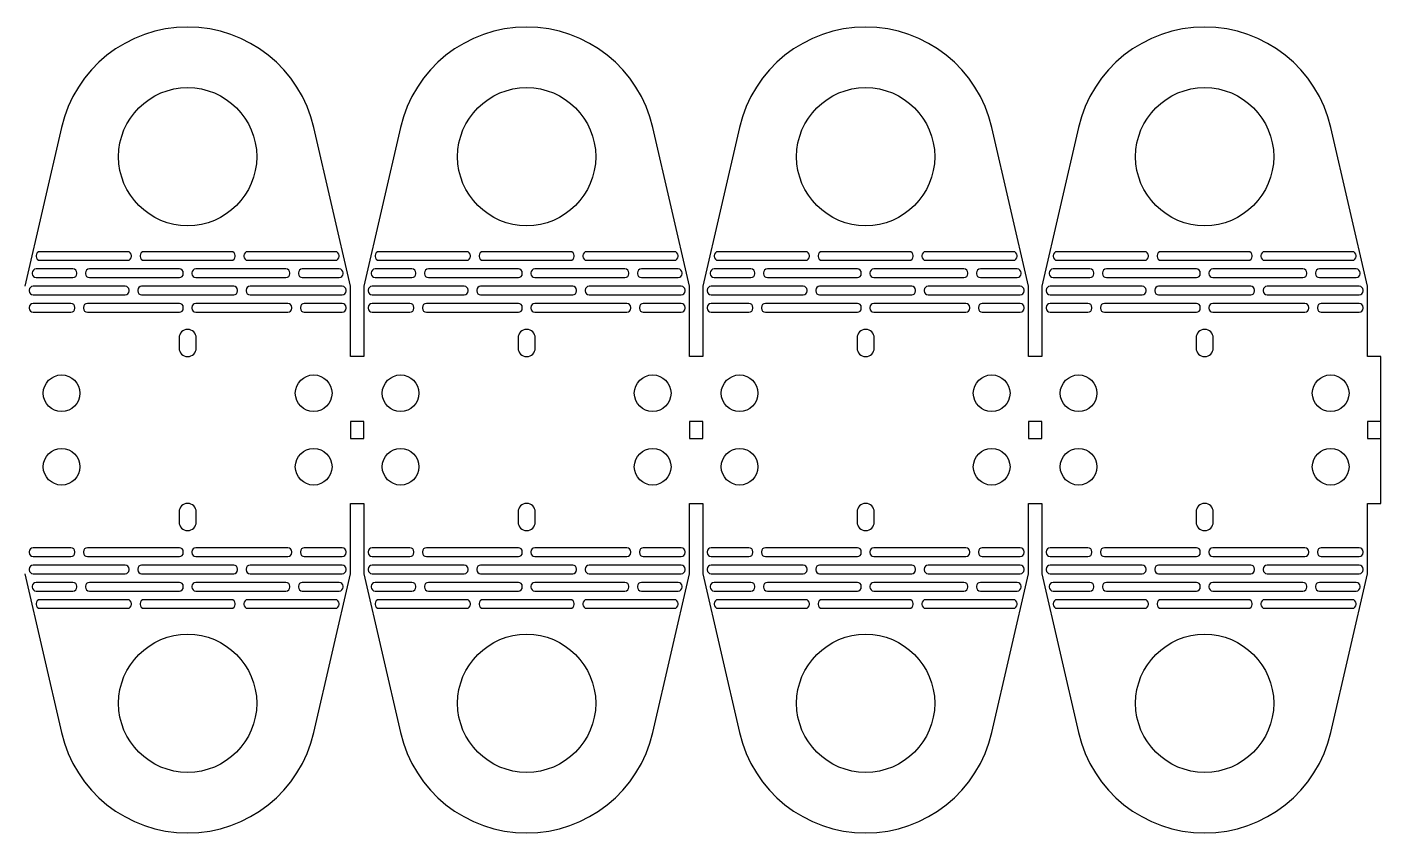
# Model space of a CAD drawing. Header units: metres. Extents: x -275 to 39, y -38 to 55.
# Drawn here: x -117.5 to 39.3, y -38.1 to 55.1 of the extents above; entities that cross this region are included whole.
import ezdxf

# ---------------------------------------------------------------- set-up
doc = ezdxf.new("R2010")
doc.units = ezdxf.units.M

msp = doc.modelspace()

# ---------------------------------------------------------------- linework, layer by layer
at = {"layer": 'PARAMETRIX'}
for p, q in [((-113.5634, 43.5076), (-117.7927, 25.1416)), ((-113.5634, 43.5076), (-117.7927, 25.1416)), ((-80.0993, 25.1416), (-84.3285, 43.5076)), ((-80.0993, 25.1416), (-84.3285, 43.5076)), ((-74.2992, 43.5076), (-78.5285, 25.1416)), ((-74.2992, 43.5076), (-78.5285, 25.1416)), ((-40.835, 25.1416), (-45.0643, 43.5076)), ((-40.835, 25.1416), (-45.0643, 43.5076)), ((-35.035, 43.5076), (-39.2642, 25.1416)), ((-35.035, 43.5076), (-39.2642, 25.1416)), ((-1.5708, 25.1416), (-5.8001, 43.5076)), ((-1.5708, 25.1416), (-5.8001, 43.5076)), ((4.2293, 43.5076), (0, 25.1416)), ((4.2293, 43.5076), (0, 25.1416)), ((37.6934, 25.1416), (33.4642, 43.5076)), ((37.6934, 25.1416), (33.4642, 43.5076)), ((-116.4867, 28.6916), (-116.4867, 28.5916)), ((-105.9096, 29.1416), (-116.0367, 29.1416)), ((-105.4596, 28.5916), (-105.4596, 28.6916)), ((-104.4596, 28.6916), (-104.4596, 28.5916)), ((-93.8824, 29.1416), (-104.0096, 29.1416)), ((-93.4324, 28.5916), (-93.4324, 28.6916)), ((-92.4324, 28.6916), (-92.4324, 28.5916)), ((-81.8552, 29.1416), (-91.9824, 29.1416)), ((-81.4052, 28.5916), (-81.4052, 28.6916)), ((-77.2225, 28.6916), (-77.2225, 28.5916)), ((-66.6453, 29.1416), (-76.7725, 29.1416)), ((-66.1953, 28.5916), (-66.1953, 28.6916)), ((-65.1953, 28.6916), (-65.1953, 28.5916)), ((-54.6182, 29.1416), (-64.7453, 29.1416)), ((-54.1682, 28.5916), (-54.1682, 28.6916)), ((-53.1682, 28.6916), (-53.1682, 28.5916)), ((-42.591, 29.1416), (-52.7182, 29.1416)), ((-42.141, 28.5916), (-42.141, 28.6916)), ((-37.9583, 28.6916), (-37.9583, 28.5916)), ((-27.3811, 29.1416), (-37.5083, 29.1416)), ((-26.9311, 28.5916), (-26.9311, 28.6916)), ((-25.9311, 28.6916), (-25.9311, 28.5916)), ((-15.3539, 29.1416), (-25.4811, 29.1416)), ((-14.9039, 28.5916), (-14.9039, 28.6916)), ((-13.9039, 28.6916), (-13.9039, 28.5916)), ((-3.3268, 29.1416), (-13.4539, 29.1416)), ((-2.8768, 28.5916), (-2.8768, 28.6916)), ((1.306, 28.6916), (1.306, 28.5916)), ((11.8831, 29.1416), (1.756, 29.1416)), ((12.3331, 28.5916), (12.3331, 28.6916)), ((13.3331, 28.6916), (13.3331, 28.5916)), ((23.9103, 29.1416), (13.7831, 29.1416)), ((24.3603, 28.5916), (24.3603, 28.6916)), ((25.3603, 28.6916), (25.3603, 28.5916)), ((35.9375, 29.1416), (25.8103, 29.1416)), ((36.3875, 28.5916), (36.3875, 28.6916)), ((-116.9473, 26.6916), (-116.9473, 26.5916)), ((-112.2302, 27.1416), (-116.4973, 27.1416)), ((-116.0367, 28.1416), (-105.9096, 28.1416)), ((-111.7802, 26.5916), (-111.7802, 26.6916)), ((-110.7802, 26.6916), (-110.7802, 26.5916)), ((-99.896, 27.1416), (-110.3302, 27.1416)), ((-104.0096, 28.1416), (-93.8824, 28.1416)), ((-99.446, 26.5916), (-99.446, 26.6916)), ((-98.446, 26.6916), (-98.446, 26.5916)), ((-87.5618, 27.1416), (-97.996, 27.1416)), ((-91.9824, 28.1416), (-81.8552, 28.1416)), ((-87.1118, 26.5916), (-87.1118, 26.6916)), ((-86.1118, 26.6916), (-86.1118, 26.5916)), ((-81.3947, 27.1416), (-85.6618, 27.1416)), ((-80.9447, 26.5916), (-80.9447, 26.6916)), ((-77.683, 26.6916), (-77.683, 26.5916)), ((-72.9659, 27.1416), (-77.233, 27.1416)), ((-76.7725, 28.1416), (-66.6453, 28.1416)), ((-72.5159, 26.5916), (-72.5159, 26.6916)), ((-71.5159, 26.6916), (-71.5159, 26.5916)), ((-60.6317, 27.1416), (-71.0659, 27.1416)), ((-64.7453, 28.1416), (-54.6182, 28.1416)), ((-60.1817, 26.5916), (-60.1817, 26.6916)), ((-59.1817, 26.6916), (-59.1817, 26.5916)), ((-48.2975, 27.1416), (-58.7317, 27.1416)), ((-52.7182, 28.1416), (-42.591, 28.1416)), ((-47.8475, 26.5916), (-47.8475, 26.6916)), ((-46.8475, 26.6916), (-46.8475, 26.5916)), ((-42.1304, 27.1416), (-46.3975, 27.1416)), ((-41.6804, 26.5916), (-41.6804, 26.6916)), ((-38.4188, 26.6916), (-38.4188, 26.5916)), ((-33.7017, 27.1416), (-37.9688, 27.1416)), ((-37.5083, 28.1416), (-27.3811, 28.1416)), ((-33.2517, 26.5916), (-33.2517, 26.6916)), ((-32.2517, 26.6916), (-32.2517, 26.5916)), ((-21.3675, 27.1416), (-31.8017, 27.1416)), ((-25.4811, 28.1416), (-15.3539, 28.1416)), ((-20.9175, 26.5916), (-20.9175, 26.6916)), ((-19.9175, 26.6916), (-19.9175, 26.5916)), ((-9.0333, 27.1416), (-19.4675, 27.1416)), ((-13.4539, 28.1416), (-3.3268, 28.1416)), ((-8.5833, 26.5916), (-8.5833, 26.6916)), ((-7.5833, 26.6916), (-7.5833, 26.5916)), ((-2.8662, 27.1416), (-7.1333, 27.1416)), ((-2.4162, 26.5916), (-2.4162, 26.6916)), ((0.8454, 26.6916), (0.8454, 26.5916)), ((5.5625, 27.1416), (1.2954, 27.1416)), ((1.756, 28.1416), (11.8831, 28.1416)), ((6.0125, 26.5916), (6.0125, 26.6916)), ((7.0125, 26.6916), (7.0125, 26.5916)), ((17.8967, 27.1416), (7.4625, 27.1416)), ((13.7831, 28.1416), (23.9103, 28.1416)), ((18.3467, 26.5916), (18.3467, 26.6916)), ((19.3467, 26.6916), (19.3467, 26.5916)), ((30.2309, 27.1416), (19.7967, 27.1416)), ((25.8103, 28.1416), (35.9375, 28.1416)), ((30.6809, 26.5916), (30.6809, 26.6916)), ((31.6809, 26.6916), (31.6809, 26.5916)), ((36.398, 27.1416), (32.1309, 27.1416)), ((36.848, 26.5916), (36.848, 26.6916)), ((-106.1782, 25.1416), (-116.8427, 25.1416)), ((-116.4973, 26.1416), (-112.2302, 26.1416)), ((-110.3302, 26.1416), (-99.896, 26.1416)), ((-93.6137, 25.1416), (-104.2782, 25.1416)), ((-97.996, 26.1416), (-87.5618, 26.1416)), ((-81.0493, 25.1416), (-91.7137, 25.1416)), ((-85.6618, 26.1416), (-81.3947, 26.1416)), ((-80.0993, 20.1416), (-80.0993, 25.1416)), ((-80.0993, 20.1416), (-80.0993, 25.1416)), ((-78.5285, 25.1416), (-78.5285, 20.1416)), ((-78.5285, 25.1416), (-78.5285, 20.1416)), ((-66.914, 25.1416), (-77.5785, 25.1416)), ((-77.233, 26.1416), (-72.9659, 26.1416)), ((-71.0659, 26.1416), (-60.6317, 26.1416)), ((-54.3495, 25.1416), (-65.014, 25.1416)), ((-58.7317, 26.1416), (-48.2975, 26.1416)), ((-41.785, 25.1416), (-52.4495, 25.1416)), ((-46.3975, 26.1416), (-42.1304, 26.1416)), ((-40.835, 20.1416), (-40.835, 25.1416)), ((-40.835, 20.1416), (-40.835, 25.1416)), ((-39.2642, 25.1416), (-39.2642, 20.1416)), ((-39.2642, 25.1416), (-39.2642, 20.1416)), ((-27.6498, 25.1416), (-38.3142, 25.1416)), ((-37.9688, 26.1416), (-33.7017, 26.1416)), ((-31.8017, 26.1416), (-21.3675, 26.1416)), ((-15.0853, 25.1416), (-25.7498, 25.1416)), ((-19.4675, 26.1416), (-9.0333, 26.1416)), ((-2.5208, 25.1416), (-13.1853, 25.1416)), ((-7.1333, 26.1416), (-2.8662, 26.1416)), ((-1.5708, 20.1416), (-1.5708, 25.1416)), ((-1.5708, 20.1416), (-1.5708, 25.1416)), ((0, 25.1416), (0, 20.1416)), ((0, 25.1416), (0, 20.1416)), ((11.6145, 25.1416), (0.95, 25.1416)), ((1.2954, 26.1416), (5.5625, 26.1416)), ((7.4625, 26.1416), (17.8967, 26.1416)), ((24.179, 25.1416), (13.5145, 25.1416)), ((19.7967, 26.1416), (30.2309, 26.1416)), ((36.7434, 25.1416), (26.079, 25.1416)), ((32.1309, 26.1416), (36.398, 26.1416)), ((37.6934, 20.1416), (37.6934, 25.1416)), ((37.6934, 20.1416), (37.6934, 25.1416)), ((-117.2927, 24.6916), (-117.2927, 24.5916)), ((-116.8427, 24.1416), (-106.1782, 24.1416)), ((-105.7282, 24.5916), (-105.7282, 24.6916)), ((-104.7282, 24.6916), (-104.7282, 24.5916)), ((-104.2782, 24.1416), (-93.6137, 24.1416)), ((-93.1637, 24.5916), (-93.1637, 24.6916)), ((-92.1637, 24.6916), (-92.1637, 24.5916)), ((-91.7137, 24.1416), (-81.0493, 24.1416)), ((-80.5993, 24.5916), (-80.5993, 24.6916)), ((-78.0285, 24.6916), (-78.0285, 24.5916)), ((-77.5785, 24.1416), (-66.914, 24.1416)), ((-66.464, 24.5916), (-66.464, 24.6916)), ((-65.464, 24.6916), (-65.464, 24.5916)), ((-65.014, 24.1416), (-54.3495, 24.1416)), ((-53.8995, 24.5916), (-53.8995, 24.6916)), ((-52.8995, 24.6916), (-52.8995, 24.5916)), ((-52.4495, 24.1416), (-41.785, 24.1416)), ((-41.335, 24.5916), (-41.335, 24.6916)), ((-38.7642, 24.6916), (-38.7642, 24.5916)), ((-38.3142, 24.1416), (-27.6498, 24.1416)), ((-27.1998, 24.5916), (-27.1998, 24.6916)), ((-26.1998, 24.6916), (-26.1998, 24.5916)), ((-25.7498, 24.1416), (-15.0853, 24.1416)), ((-14.6353, 24.5916), (-14.6353, 24.6916)), ((-13.6353, 24.6916), (-13.6353, 24.5916)), ((-13.1853, 24.1416), (-2.5208, 24.1416)), ((-2.0708, 24.5916), (-2.0708, 24.6916)), ((0.5, 24.6916), (0.5, 24.5916)), ((0.95, 24.1416), (11.6145, 24.1416)), ((12.0645, 24.5916), (12.0645, 24.6916)), ((13.0645, 24.6916), (13.0645, 24.5916)), ((13.5145, 24.1416), (24.179, 24.1416)), ((24.629, 24.5916), (24.629, 24.6916)), ((25.629, 24.6916), (25.629, 24.5916)), ((26.079, 24.1416), (36.7434, 24.1416)), ((37.1934, 24.5916), (37.1934, 24.6916)), ((-117.2927, 22.6916), (-117.2927, 22.5916)), ((-112.4605, 23.1416), (-116.8427, 23.1416)), ((-116.8427, 22.1416), (-112.4605, 22.1416)), ((-112.0105, 22.5916), (-112.0105, 22.6916)), ((-111.0105, 22.6916), (-111.0105, 22.5916)), ((-99.896, 23.1416), (-110.5605, 23.1416)), ((-110.5605, 22.1416), (-99.896, 22.1416)), ((-99.446, 22.5916), (-99.446, 22.6916)), ((-98.446, 22.6916), (-98.446, 22.5916)), ((-87.3315, 23.1416), (-97.996, 23.1416)), ((-97.996, 22.1416), (-87.3315, 22.1416)), ((-86.8815, 22.5916), (-86.8815, 22.6916)), ((-85.8815, 22.6916), (-85.8815, 22.5916)), ((-81.0493, 23.1416), (-85.4315, 23.1416)), ((-85.4315, 22.1416), (-81.0493, 22.1416)), ((-80.5993, 22.5916), (-80.5993, 22.6916)), ((-78.0285, 22.6916), (-78.0285, 22.5916)), ((-73.1962, 23.1416), (-77.5785, 23.1416)), ((-77.5785, 22.1416), (-73.1962, 22.1416)), ((-72.7462, 22.5916), (-72.7462, 22.6916)), ((-71.7462, 22.6916), (-71.7462, 22.5916)), ((-60.6317, 23.1416), (-71.2962, 23.1416)), ((-71.2962, 22.1416), (-60.6317, 22.1416)), ((-60.1817, 22.5916), (-60.1817, 22.6916)), ((-59.1817, 22.6916), (-59.1817, 22.5916)), ((-48.0673, 23.1416), (-58.7317, 23.1416)), ((-58.7317, 22.1416), (-48.0673, 22.1416)), ((-47.6173, 22.5916), (-47.6173, 22.6916)), ((-46.6173, 22.6916), (-46.6173, 22.5916)), ((-41.785, 23.1416), (-46.1673, 23.1416)), ((-46.1673, 22.1416), (-41.785, 22.1416)), ((-41.335, 22.5916), (-41.335, 22.6916)), ((-38.7642, 22.6916), (-38.7642, 22.5916)), ((-33.932, 23.1416), (-38.3142, 23.1416)), ((-38.3142, 22.1416), (-33.932, 22.1416)), ((-33.482, 22.5916), (-33.482, 22.6916)), ((-32.482, 22.6916), (-32.482, 22.5916)), ((-21.3675, 23.1416), (-32.032, 23.1416)), ((-32.032, 22.1416), (-21.3675, 22.1416)), ((-20.9175, 22.5916), (-20.9175, 22.6916)), ((-19.9175, 22.6916), (-19.9175, 22.5916)), ((-8.803, 23.1416), (-19.4675, 23.1416)), ((-19.4675, 22.1416), (-8.803, 22.1416)), ((-8.353, 22.5916), (-8.353, 22.6916)), ((-7.353, 22.6916), (-7.353, 22.5916)), ((-2.5208, 23.1416), (-6.903, 23.1416)), ((-6.903, 22.1416), (-2.5208, 22.1416)), ((-2.0708, 22.5916), (-2.0708, 22.6916)), ((0.5, 22.6916), (0.5, 22.5916)), ((5.3322, 23.1416), (0.95, 23.1416)), ((0.95, 22.1416), (5.3322, 22.1416)), ((5.7822, 22.5916), (5.7822, 22.6916)), ((6.7822, 22.6916), (6.7822, 22.5916)), ((17.8967, 23.1416), (7.2322, 23.1416)), ((7.2322, 22.1416), (17.8967, 22.1416)), ((18.3467, 22.5916), (18.3467, 22.6916)), ((19.3467, 22.6916), (19.3467, 22.5916)), ((30.4612, 23.1416), (19.7967, 23.1416)), ((19.7967, 22.1416), (30.4612, 22.1416)), ((30.9112, 22.5916), (30.9112, 22.6916)), ((31.9112, 22.6916), (31.9112, 22.5916)), ((36.7434, 23.1416), (32.3612, 23.1416)), ((32.3612, 22.1416), (36.7434, 22.1416)), ((37.1934, 22.5916), (37.1934, 22.6916)), ((-99.946, 19.1416), (-99.946, 18)), ((-97.946, 18), (-97.946, 19.1416)), ((-80.0993, 17), (-80.0993, 20.1416)), ((-80.0993, 17), (-80.0993, 20.1416)), ((-78.5285, 20.1416), (-78.5285, 17)), ((-78.5285, 20.1416), (-78.5285, 17)), ((-60.6817, 19.1416), (-60.6817, 18)), ((-58.6817, 18), (-58.6817, 19.1416)), ((-40.835, 17), (-40.835, 20.1416)), ((-40.835, 17), (-40.835, 20.1416)), ((-39.2642, 20.1416), (-39.2642, 17)), ((-39.2642, 20.1416), (-39.2642, 17)), ((-21.4175, 19.1416), (-21.4175, 18)), ((-19.4175, 18), (-19.4175, 19.1416)), ((-1.5708, 17), (-1.5708, 20.1416)), ((-1.5708, 17), (-1.5708, 20.1416)), ((0, 20.1416), (0, 17)), ((0, 20.1416), (0, 17)), ((17.8467, 19.1416), (17.8467, 18)), ((19.8467, 18), (19.8467, 19.1416)), ((37.6934, 17), (37.6934, 20.1416)), ((37.6934, 17), (37.6934, 20.1416)), ((-78.5285, 17), (-80.0993, 17)), ((-78.5285, 17), (-80.0993, 17)), ((-39.2642, 17), (-40.835, 17)), ((-39.2642, 17), (-40.835, 17)), ((0, 17), (-1.5708, 17)), ((0, 17), (-1.5708, 17)), ((39.2642, 17), (37.6934, 17)), ((39.2642, 17), (37.6934, 17)), ((39.2642, 0), (39.2642, 17)), ((39.2642, 0), (39.2642, 17)), ((-78.5285, 9.5), (-80.0993, 9.5)), ((-80.0993, 9.5), (-80.0993, 7.5)), ((-78.5285, 7.5), (-78.5285, 9.5)), ((-39.2642, 9.5), (-40.835, 9.5)), ((-40.835, 9.5), (-40.835, 7.5)), ((-39.2642, 7.5), (-39.2642, 9.5)), ((0, 9.5), (-1.5708, 9.5)), ((-1.5708, 9.5), (-1.5708, 7.5)), ((0, 7.5), (0, 9.5)), ((39.2642, 9.5), (37.6934, 9.5)), ((37.6934, 9.5), (37.6934, 7.5)), ((39.2642, 7.5), (39.2642, 9.5)), ((-80.0993, 7.5), (-78.5285, 7.5)), ((-40.835, 7.5), (-39.2642, 7.5)), ((-1.5708, 7.5), (0, 7.5)), ((37.6934, 7.5), (39.2642, 7.5)), ((-80.0993, -3.1416), (-80.0993, 0)), ((-80.0993, 0), (-78.5285, 0)), ((-80.0993, -3.1416), (-80.0993, 0)), ((-80.0993, 0), (-78.5285, 0)), ((-78.5285, 0), (-78.5285, -3.1416)), ((-78.5285, 0), (-78.5285, -3.1416)), ((-40.835, -3.1416), (-40.835, 0)), ((-40.835, 0), (-39.2642, 0)), ((-40.835, -3.1416), (-40.835, 0)), ((-40.835, 0), (-39.2642, 0)), ((-39.2642, 0), (-39.2642, -3.1416)), ((-39.2642, 0), (-39.2642, -3.1416)), ((-1.5708, -3.1416), (-1.5708, 0)), ((-1.5708, 0), (0, 0)), ((-1.5708, -3.1416), (-1.5708, 0)), ((-1.5708, 0), (0, 0)), ((0, 0), (0, -3.1416)), ((0, 0), (0, -3.1416)), ((37.6934, -3.1416), (37.6934, 0)), ((37.6934, 0), (39.2642, 0)), ((37.6934, -3.1416), (37.6934, 0)), ((37.6934, 0), (39.2642, 0)), ((-99.946, -1), (-99.946, -2.1416)), ((-97.946, -2.1416), (-97.946, -1)), ((-60.6817, -1), (-60.6817, -2.1416)), ((-58.6817, -2.1416), (-58.6817, -1)), ((-21.4175, -1), (-21.4175, -2.1416)), ((-19.4175, -2.1416), (-19.4175, -1)), ((17.8467, -1), (17.8467, -2.1416)), ((19.8467, -2.1416), (19.8467, -1)), ((-80.0993, -8.1416), (-80.0993, -3.1416)), ((-80.0993, -8.1416), (-80.0993, -3.1416)), ((-78.5285, -3.1416), (-78.5285, -8.1416)), ((-78.5285, -3.1416), (-78.5285, -8.1416)), ((-40.835, -8.1416), (-40.835, -3.1416)), ((-40.835, -8.1416), (-40.835, -3.1416)), ((-39.2642, -3.1416), (-39.2642, -8.1416)), ((-39.2642, -3.1416), (-39.2642, -8.1416)), ((-1.5708, -8.1416), (-1.5708, -3.1416)), ((-1.5708, -8.1416), (-1.5708, -3.1416)), ((0, -3.1416), (0, -8.1416)), ((0, -3.1416), (0, -8.1416)), ((37.6934, -8.1416), (37.6934, -3.1416)), ((37.6934, -8.1416), (37.6934, -3.1416)), ((-117.2927, -5.5916), (-117.2927, -5.6916)), ((-112.4605, -5.1416), (-116.8427, -5.1416)), ((-116.8427, -6.1416), (-112.4605, -6.1416)), ((-112.0105, -5.6916), (-112.0105, -5.5916)), ((-111.0105, -5.5916), (-111.0105, -5.6916)), ((-99.896, -5.1416), (-110.5605, -5.1416)), ((-110.5605, -6.1416), (-99.896, -6.1416)), ((-99.446, -5.6916), (-99.446, -5.5916)), ((-98.446, -5.5916), (-98.446, -5.6916)), ((-87.3315, -5.1416), (-97.996, -5.1416)), ((-97.996, -6.1416), (-87.3315, -6.1416)), ((-86.8815, -5.6916), (-86.8815, -5.5916)), ((-85.8815, -5.5916), (-85.8815, -5.6916)), ((-81.0493, -5.1416), (-85.4315, -5.1416)), ((-85.4315, -6.1416), (-81.0493, -6.1416)), ((-80.5993, -5.6916), (-80.5993, -5.5916)), ((-78.0285, -5.5916), (-78.0285, -5.6916)), ((-73.1962, -5.1416), (-77.5785, -5.1416)), ((-77.5785, -6.1416), (-73.1962, -6.1416)), ((-72.7462, -5.6916), (-72.7462, -5.5916)), ((-71.7462, -5.5916), (-71.7462, -5.6916)), ((-60.6317, -5.1416), (-71.2962, -5.1416)), ((-71.2962, -6.1416), (-60.6317, -6.1416)), ((-60.1817, -5.6916), (-60.1817, -5.5916)), ((-59.1817, -5.5916), (-59.1817, -5.6916)), ((-48.0673, -5.1416), (-58.7317, -5.1416)), ((-58.7317, -6.1416), (-48.0673, -6.1416)), ((-47.6173, -5.6916), (-47.6173, -5.5916)), ((-46.6173, -5.5916), (-46.6173, -5.6916)), ((-41.785, -5.1416), (-46.1673, -5.1416)), ((-46.1673, -6.1416), (-41.785, -6.1416)), ((-41.335, -5.6916), (-41.335, -5.5916)), ((-38.7642, -5.5916), (-38.7642, -5.6916)), ((-33.932, -5.1416), (-38.3142, -5.1416)), ((-38.3142, -6.1416), (-33.932, -6.1416)), ((-33.482, -5.6916), (-33.482, -5.5916)), ((-32.482, -5.5916), (-32.482, -5.6916)), ((-21.3675, -5.1416), (-32.032, -5.1416)), ((-32.032, -6.1416), (-21.3675, -6.1416)), ((-20.9175, -5.6916), (-20.9175, -5.5916)), ((-19.9175, -5.5916), (-19.9175, -5.6916)), ((-8.803, -5.1416), (-19.4675, -5.1416)), ((-19.4675, -6.1416), (-8.803, -6.1416)), ((-8.353, -5.6916), (-8.353, -5.5916)), ((-7.353, -5.5916), (-7.353, -5.6916)), ((-2.5208, -5.1416), (-6.903, -5.1416)), ((-6.903, -6.1416), (-2.5208, -6.1416)), ((-2.0708, -5.6916), (-2.0708, -5.5916)), ((0.5, -5.5916), (0.5, -5.6916)), ((5.3322, -5.1416), (0.95, -5.1416)), ((0.95, -6.1416), (5.3322, -6.1416)), ((5.7822, -5.6916), (5.7822, -5.5916)), ((6.7822, -5.5916), (6.7822, -5.6916)), ((17.8967, -5.1416), (7.2322, -5.1416)), ((7.2322, -6.1416), (17.8967, -6.1416)), ((18.3467, -5.6916), (18.3467, -5.5916)), ((19.3467, -5.5916), (19.3467, -5.6916)), ((30.4612, -5.1416), (19.7967, -5.1416)), ((19.7967, -6.1416), (30.4612, -6.1416)), ((30.9112, -5.6916), (30.9112, -5.5916)), ((31.9112, -5.5916), (31.9112, -5.6916)), ((36.7434, -5.1416), (32.3612, -5.1416)), ((32.3612, -6.1416), (36.7434, -6.1416)), ((37.1934, -5.6916), (37.1934, -5.5916)), ((-117.2927, -7.5916), (-117.2927, -7.6916)), ((-106.1782, -7.1416), (-116.8427, -7.1416)), ((-105.7282, -7.6916), (-105.7282, -7.5916)), ((-104.7282, -7.5916), (-104.7282, -7.6916)), ((-93.6137, -7.1416), (-104.2782, -7.1416)), ((-93.1637, -7.6916), (-93.1637, -7.5916)), ((-92.1637, -7.5916), (-92.1637, -7.6916)), ((-81.0493, -7.1416), (-91.7137, -7.1416)), ((-80.5993, -7.6916), (-80.5993, -7.5916)), ((-78.0285, -7.5916), (-78.0285, -7.6916)), ((-66.914, -7.1416), (-77.5785, -7.1416)), ((-66.464, -7.6916), (-66.464, -7.5916)), ((-65.464, -7.5916), (-65.464, -7.6916)), ((-54.3495, -7.1416), (-65.014, -7.1416)), ((-53.8995, -7.6916), (-53.8995, -7.5916)), ((-52.8995, -7.5916), (-52.8995, -7.6916)), ((-41.785, -7.1416), (-52.4495, -7.1416)), ((-41.335, -7.6916), (-41.335, -7.5916)), ((-38.7642, -7.5916), (-38.7642, -7.6916)), ((-27.6498, -7.1416), (-38.3142, -7.1416)), ((-27.1998, -7.6916), (-27.1998, -7.5916)), ((-26.1998, -7.5916), (-26.1998, -7.6916)), ((-15.0853, -7.1416), (-25.7498, -7.1416)), ((-14.6353, -7.6916), (-14.6353, -7.5916)), ((-13.6353, -7.5916), (-13.6353, -7.6916)), ((-2.5208, -7.1416), (-13.1853, -7.1416)), ((-2.0708, -7.6916), (-2.0708, -7.5916)), ((0.5, -7.5916), (0.5, -7.6916)), ((11.6145, -7.1416), (0.95, -7.1416)), ((12.0645, -7.6916), (12.0645, -7.5916)), ((13.0645, -7.5916), (13.0645, -7.6916)), ((24.179, -7.1416), (13.5145, -7.1416)), ((24.629, -7.6916), (24.629, -7.5916)), ((25.629, -7.5916), (25.629, -7.6916)), ((36.7434, -7.1416), (26.079, -7.1416)), ((37.1934, -7.6916), (37.1934, -7.5916)), ((-117.7927, -8.1416), (-113.5634, -26.5076)), ((-117.7927, -8.1416), (-113.5634, -26.5076)), ((-116.8427, -8.1416), (-106.1782, -8.1416)), ((-112.2302, -9.1416), (-116.4973, -9.1416)), ((-99.896, -9.1416), (-110.3302, -9.1416)), ((-104.2782, -8.1416), (-93.6137, -8.1416)), ((-87.5618, -9.1416), (-97.996, -9.1416)), ((-91.7137, -8.1416), (-81.0493, -8.1416)), ((-81.3947, -9.1416), (-85.6618, -9.1416)), ((-84.3285, -26.5076), (-80.0993, -8.1416)), ((-84.3285, -26.5076), (-80.0993, -8.1416)), ((-78.5285, -8.1416), (-74.2992, -26.5076)), ((-78.5285, -8.1416), (-74.2992, -26.5076)), ((-77.5785, -8.1416), (-66.914, -8.1416)), ((-72.9659, -9.1416), (-77.233, -9.1416)), ((-60.6317, -9.1416), (-71.0659, -9.1416)), ((-65.014, -8.1416), (-54.3495, -8.1416)), ((-48.2975, -9.1416), (-58.7317, -9.1416)), ((-52.4495, -8.1416), (-41.785, -8.1416)), ((-42.1304, -9.1416), (-46.3975, -9.1416)), ((-45.0643, -26.5076), (-40.835, -8.1416)), ((-45.0643, -26.5076), (-40.835, -8.1416)), ((-39.2642, -8.1416), (-35.035, -26.5076)), ((-39.2642, -8.1416), (-35.035, -26.5076)), ((-38.3142, -8.1416), (-27.6498, -8.1416)), ((-33.7017, -9.1416), (-37.9688, -9.1416)), ((-21.3675, -9.1416), (-31.8017, -9.1416)), ((-25.7498, -8.1416), (-15.0853, -8.1416)), ((-9.0333, -9.1416), (-19.4675, -9.1416)), ((-13.1853, -8.1416), (-2.5208, -8.1416)), ((-2.8662, -9.1416), (-7.1333, -9.1416)), ((-5.8001, -26.5076), (-1.5708, -8.1416)), ((-5.8001, -26.5076), (-1.5708, -8.1416)), ((0, -8.1416), (4.2293, -26.5076)), ((0, -8.1416), (4.2293, -26.5076)), ((0.95, -8.1416), (11.6145, -8.1416)), ((5.5625, -9.1416), (1.2954, -9.1416)), ((17.8967, -9.1416), (7.4625, -9.1416)), ((13.5145, -8.1416), (24.179, -8.1416)), ((30.2309, -9.1416), (19.7967, -9.1416)), ((26.079, -8.1416), (36.7434, -8.1416)), ((36.398, -9.1416), (32.1309, -9.1416)), ((33.4642, -26.5076), (37.6934, -8.1416)), ((33.4642, -26.5076), (37.6934, -8.1416)), ((-116.9473, -9.5916), (-116.9473, -9.6916)), ((-116.4973, -10.1416), (-112.2302, -10.1416)), ((-111.7802, -9.6916), (-111.7802, -9.5916)), ((-110.7802, -9.5916), (-110.7802, -9.6916)), ((-110.3302, -10.1416), (-99.896, -10.1416)), ((-99.446, -9.6916), (-99.446, -9.5916)), ((-98.446, -9.5916), (-98.446, -9.6916)), ((-97.996, -10.1416), (-87.5618, -10.1416)), ((-87.1118, -9.6916), (-87.1118, -9.5916)), ((-86.1118, -9.5916), (-86.1118, -9.6916)), ((-85.6618, -10.1416), (-81.3947, -10.1416)), ((-80.9447, -9.6916), (-80.9447, -9.5916)), ((-77.683, -9.5916), (-77.683, -9.6916)), ((-77.233, -10.1416), (-72.9659, -10.1416)), ((-72.5159, -9.6916), (-72.5159, -9.5916)), ((-71.5159, -9.5916), (-71.5159, -9.6916)), ((-71.0659, -10.1416), (-60.6317, -10.1416)), ((-60.1817, -9.6916), (-60.1817, -9.5916)), ((-59.1817, -9.5916), (-59.1817, -9.6916)), ((-58.7317, -10.1416), (-48.2975, -10.1416)), ((-47.8475, -9.6916), (-47.8475, -9.5916)), ((-46.8475, -9.5916), (-46.8475, -9.6916)), ((-46.3975, -10.1416), (-42.1304, -10.1416)), ((-41.6804, -9.6916), (-41.6804, -9.5916)), ((-38.4188, -9.5916), (-38.4188, -9.6916)), ((-37.9688, -10.1416), (-33.7017, -10.1416)), ((-33.2517, -9.6916), (-33.2517, -9.5916)), ((-32.2517, -9.5916), (-32.2517, -9.6916)), ((-31.8017, -10.1416), (-21.3675, -10.1416)), ((-20.9175, -9.6916), (-20.9175, -9.5916)), ((-19.9175, -9.5916), (-19.9175, -9.6916)), ((-19.4675, -10.1416), (-9.0333, -10.1416)), ((-8.5833, -9.6916), (-8.5833, -9.5916)), ((-7.5833, -9.5916), (-7.5833, -9.6916)), ((-7.1333, -10.1416), (-2.8662, -10.1416)), ((-2.4162, -9.6916), (-2.4162, -9.5916)), ((0.8454, -9.5916), (0.8454, -9.6916)), ((1.2954, -10.1416), (5.5625, -10.1416)), ((6.0125, -9.6916), (6.0125, -9.5916)), ((7.0125, -9.5916), (7.0125, -9.6916)), ((7.4625, -10.1416), (17.8967, -10.1416)), ((18.3467, -9.6916), (18.3467, -9.5916)), ((19.3467, -9.5916), (19.3467, -9.6916)), ((19.7967, -10.1416), (30.2309, -10.1416)), ((30.6809, -9.6916), (30.6809, -9.5916)), ((31.6809, -9.5916), (31.6809, -9.6916)), ((32.1309, -10.1416), (36.398, -10.1416)), ((36.848, -9.6916), (36.848, -9.5916)), ((-116.4867, -11.5916), (-116.4867, -11.6916)), ((-105.9096, -11.1416), (-116.0367, -11.1416)), ((-116.0367, -12.1416), (-105.9096, -12.1416)), ((-105.4596, -11.6916), (-105.4596, -11.5916)), ((-104.4596, -11.5916), (-104.4596, -11.6916)), ((-93.8824, -11.1416), (-104.0096, -11.1416)), ((-104.0096, -12.1416), (-93.8824, -12.1416)), ((-93.4324, -11.6916), (-93.4324, -11.5916)), ((-92.4324, -11.5916), (-92.4324, -11.6916)), ((-81.8552, -11.1416), (-91.9824, -11.1416)), ((-91.9824, -12.1416), (-81.8552, -12.1416)), ((-81.4052, -11.6916), (-81.4052, -11.5916)), ((-77.2225, -11.5916), (-77.2225, -11.6916)), ((-66.6453, -11.1416), (-76.7725, -11.1416)), ((-76.7725, -12.1416), (-66.6453, -12.1416)), ((-66.1953, -11.6916), (-66.1953, -11.5916)), ((-65.1953, -11.5916), (-65.1953, -11.6916)), ((-54.6182, -11.1416), (-64.7453, -11.1416)), ((-64.7453, -12.1416), (-54.6182, -12.1416)), ((-54.1682, -11.6916), (-54.1682, -11.5916)), ((-53.1682, -11.5916), (-53.1682, -11.6916)), ((-42.591, -11.1416), (-52.7182, -11.1416)), ((-52.7182, -12.1416), (-42.591, -12.1416)), ((-42.141, -11.6916), (-42.141, -11.5916)), ((-37.9583, -11.5916), (-37.9583, -11.6916)), ((-27.3811, -11.1416), (-37.5083, -11.1416)), ((-37.5083, -12.1416), (-27.3811, -12.1416)), ((-26.9311, -11.6916), (-26.9311, -11.5916)), ((-25.9311, -11.5916), (-25.9311, -11.6916)), ((-15.3539, -11.1416), (-25.4811, -11.1416)), ((-25.4811, -12.1416), (-15.3539, -12.1416)), ((-14.9039, -11.6916), (-14.9039, -11.5916)), ((-13.9039, -11.5916), (-13.9039, -11.6916)), ((-3.3268, -11.1416), (-13.4539, -11.1416)), ((-13.4539, -12.1416), (-3.3268, -12.1416)), ((-2.8768, -11.6916), (-2.8768, -11.5916)), ((1.306, -11.5916), (1.306, -11.6916)), ((11.8831, -11.1416), (1.756, -11.1416)), ((1.756, -12.1416), (11.8831, -12.1416)), ((12.3331, -11.6916), (12.3331, -11.5916)), ((13.3331, -11.5916), (13.3331, -11.6916)), ((23.9103, -11.1416), (13.7831, -11.1416)), ((13.7831, -12.1416), (23.9103, -12.1416)), ((24.3603, -11.6916), (24.3603, -11.5916)), ((25.3603, -11.5916), (25.3603, -11.6916)), ((35.9375, -11.1416), (25.8103, -11.1416)), ((25.8103, -12.1416), (35.9375, -12.1416)), ((36.3875, -11.6916), (36.3875, -11.5916))]:
    msp.add_line(p, q, dxfattribs=at)
for centre, radius in [((-98.946, 40.1416), 8), ((-59.6817, 40.1416), 8), ((-20.4175, 40.1416), 8), ((18.8467, 40.1416), 8), ((-113.5427, 12.75), 2.125), ((-84.3493, 12.75), 2.125), ((-74.2785, 12.75), 2.125), ((-45.085, 12.75), 2.125), ((-35.0142, 12.75), 2.125), ((-5.8208, 12.75), 2.125), ((4.25, 12.75), 2.125), ((33.4434, 12.75), 2.125), ((-113.5427, 4.25), 2.125), ((-84.3493, 4.25), 2.125), ((-74.2785, 4.25), 2.125), ((-45.085, 4.25), 2.125), ((-35.0142, 4.25), 2.125), ((-5.8208, 4.25), 2.125), ((4.25, 4.25), 2.125), ((33.4434, 4.25), 2.125), ((-98.946, -23.1416), 8), ((-59.6817, -23.1416), 8), ((-20.4175, -23.1416), 8), ((18.8467, -23.1416), 8)]:
    msp.add_circle(centre, radius, dxfattribs=at)
for centre, radius, start, end in [((-98.946, 40.1416), 15, 12.9678, 167.0322), ((-98.946, 40.1416), 15, 12.9678, 167.0322), ((-59.6817, 40.1416), 15, 12.9678, 167.0322), ((-59.6817, 40.1416), 15, 12.9678, 167.0322), ((-20.4175, 40.1416), 15, 12.9678, 167.0322), ((-20.4175, 40.1416), 15, 12.9678, 167.0322), ((18.8467, 40.1416), 15, 12.9678, 167.0322), ((18.8467, 40.1416), 15, 12.9678, 167.0322), ((-116.0367, 28.6916), 0.45, 90, 180), ((-116.0367, 28.5916), 0.45, 180, 270), ((-105.9096, 28.6916), 0.45, 0, 90), ((-105.9096, 28.5916), 0.45, 270, 360), ((-104.0096, 28.6916), 0.45, 90, 180), ((-104.0096, 28.5916), 0.45, 180, 270), ((-93.8824, 28.6916), 0.45, 0, 90), ((-93.8824, 28.5916), 0.45, 270, 360), ((-91.9824, 28.6916), 0.45, 90, 180), ((-91.9824, 28.5916), 0.45, 180, 270), ((-81.8552, 28.6916), 0.45, 0, 90), ((-81.8552, 28.5916), 0.45, 270, 360), ((-76.7725, 28.6916), 0.45, 90, 180), ((-76.7725, 28.5916), 0.45, 180, 270), ((-66.6453, 28.6916), 0.45, 0, 90), ((-66.6453, 28.5916), 0.45, 270, 0), ((-64.7453, 28.6916), 0.45, 90, 180), ((-64.7453, 28.5916), 0.45, 180, 270), ((-54.6182, 28.6916), 0.45, 0, 90), ((-54.6182, 28.5916), 0.45, 270, 0), ((-52.7182, 28.6916), 0.45, 90, 180), ((-52.7182, 28.5916), 0.45, 180, 270), ((-42.591, 28.6916), 0.45, 0, 90), ((-42.591, 28.5916), 0.45, 270, 360), ((-37.5083, 28.6916), 0.45, 90, 180), ((-37.5083, 28.5916), 0.45, 180, 270), ((-27.3811, 28.6916), 0.45, 0, 90), ((-27.3811, 28.5916), 0.45, 270, 0), ((-25.4811, 28.6916), 0.45, 90, 180), ((-25.4811, 28.5916), 0.45, 180, 270), ((-15.3539, 28.6916), 0.45, 0, 90), ((-15.3539, 28.5916), 0.45, 270, 0), ((-13.4539, 28.6916), 0.45, 90, 180), ((-13.4539, 28.5916), 0.45, 180, 270), ((-3.3268, 28.6916), 0.45, 0, 90), ((-3.3268, 28.5916), 0.45, 270, 360), ((1.756, 28.6916), 0.45, 90, 180), ((1.756, 28.5916), 0.45, 180, 270), ((11.8831, 28.6916), 0.45, 0, 90), ((11.8831, 28.5916), 0.45, 270, 0), ((13.7831, 28.6916), 0.45, 90, 180), ((13.7831, 28.5916), 0.45, 180, 270), ((23.9103, 28.6916), 0.45, 0, 90), ((23.9103, 28.5916), 0.45, 270, 0), ((25.8103, 28.6916), 0.45, 90, 180), ((25.8103, 28.5916), 0.45, 180, 270), ((35.9375, 28.6916), 0.45, 0, 90), ((35.9375, 28.5916), 0.45, 270, 360), ((-116.4973, 26.6916), 0.45, 90, 180), ((-112.2302, 26.6916), 0.45, 0, 90), ((-110.3302, 26.6916), 0.45, 90, 180), ((-99.896, 26.6916), 0.45, 0, 90), ((-97.996, 26.6916), 0.45, 90, 180), ((-87.5618, 26.6916), 0.45, 0, 90), ((-85.6618, 26.6916), 0.45, 90, 180), ((-81.3947, 26.6916), 0.45, 360, 90), ((-77.233, 26.6916), 0.45, 90, 180), ((-72.9659, 26.6916), 0.45, 0, 90), ((-71.0659, 26.6916), 0.45, 90, 180), ((-60.6317, 26.6916), 0.45, 0, 90), ((-58.7317, 26.6916), 0.45, 90, 180), ((-48.2975, 26.6916), 0.45, 0, 90), ((-46.3975, 26.6916), 0.45, 90, 180), ((-42.1304, 26.6916), 0.45, 360, 90), ((-37.9688, 26.6916), 0.45, 90, 180), ((-33.7017, 26.6916), 0.45, 0, 90), ((-31.8017, 26.6916), 0.45, 90, 180), ((-21.3675, 26.6916), 0.45, 0, 90), ((-19.4675, 26.6916), 0.45, 90, 180), ((-9.0333, 26.6916), 0.45, 0, 90), ((-7.1333, 26.6916), 0.45, 90, 180), ((-2.8662, 26.6916), 0.45, 360, 90), ((1.2954, 26.6916), 0.45, 90, 180), ((5.5625, 26.6916), 0.45, 0, 90), ((7.4625, 26.6916), 0.45, 90, 180), ((17.8967, 26.6916), 0.45, 0, 90), ((19.7967, 26.6916), 0.45, 90, 180), ((30.2309, 26.6916), 0.45, 0, 90), ((32.1309, 26.6916), 0.45, 90, 180), ((36.398, 26.6916), 0.45, 360, 90), ((-116.8427, 24.6916), 0.45, 90, 180), ((-116.4973, 26.5916), 0.45, 180, 270), ((-112.2302, 26.5916), 0.45, 270, 360), ((-110.3302, 26.5916), 0.45, 180, 270), ((-106.1782, 24.6916), 0.45, 0, 90), ((-104.2782, 24.6916), 0.45, 90, 180), ((-99.896, 26.5916), 0.45, 270, 360), ((-97.996, 26.5916), 0.45, 180, 270), ((-93.6137, 24.6916), 0.45, 0, 90), ((-91.7137, 24.6916), 0.45, 90, 180), ((-87.5618, 26.5916), 0.45, 270, 360), ((-85.6618, 26.5916), 0.45, 180, 270), ((-81.3947, 26.5916), 0.45, 270, 360), ((-81.0493, 24.6916), 0.45, 0, 90), ((-77.5785, 24.6916), 0.45, 90, 180), ((-77.233, 26.5916), 0.45, 180, 270), ((-72.9659, 26.5916), 0.45, 270, 0), ((-71.0659, 26.5916), 0.45, 180, 270), ((-66.914, 24.6916), 0.45, 0, 90), ((-65.014, 24.6916), 0.45, 90, 180), ((-60.6317, 26.5916), 0.45, 270, 0), ((-58.7317, 26.5916), 0.45, 180, 270), ((-54.3495, 24.6916), 0.45, 360, 90), ((-52.4495, 24.6916), 0.45, 90, 180), ((-48.2975, 26.5916), 0.45, 270, 0), ((-46.3975, 26.5916), 0.45, 180, 270), ((-42.1304, 26.5916), 0.45, 270, 360), ((-41.785, 24.6916), 0.45, 0, 90), ((-38.3142, 24.6916), 0.45, 90, 180), ((-37.9688, 26.5916), 0.45, 180, 270), ((-33.7017, 26.5916), 0.45, 270, 0), ((-31.8017, 26.5916), 0.45, 180, 270), ((-27.6498, 24.6916), 0.45, 0, 90), ((-25.7498, 24.6916), 0.45, 90, 180), ((-21.3675, 26.5916), 0.45, 270, 0), ((-19.4675, 26.5916), 0.45, 180, 270), ((-15.0853, 24.6916), 0.45, 360, 90), ((-13.1853, 24.6916), 0.45, 90, 180), ((-9.0333, 26.5916), 0.45, 270, 0), ((-7.1333, 26.5916), 0.45, 180, 270), ((-2.8662, 26.5916), 0.45, 270, 360), ((-2.5208, 24.6916), 0.45, 0, 90), ((0.95, 24.6916), 0.45, 90, 180), ((1.2954, 26.5916), 0.45, 180, 270), ((5.5625, 26.5916), 0.45, 270, 0), ((7.4625, 26.5916), 0.45, 180, 270), ((11.6145, 24.6916), 0.45, 0, 90), ((13.5145, 24.6916), 0.45, 90, 180), ((17.8967, 26.5916), 0.45, 270, 0), ((19.7967, 26.5916), 0.45, 180, 270), ((24.179, 24.6916), 0.45, 360, 90), ((26.079, 24.6916), 0.45, 90, 180), ((30.2309, 26.5916), 0.45, 270, 0), ((32.1309, 26.5916), 0.45, 180, 270), ((36.398, 26.5916), 0.45, 270, 360), ((36.7434, 24.6916), 0.45, 0, 90), ((-116.8427, 24.5916), 0.45, 180, 270), ((-106.1782, 24.5916), 0.45, 270, 360), ((-104.2782, 24.5916), 0.45, 180, 270), ((-93.6137, 24.5916), 0.45, 270, 360), ((-91.7137, 24.5916), 0.45, 180, 270), ((-81.0493, 24.5916), 0.45, 270, 360), ((-77.5785, 24.5916), 0.45, 180, 270), ((-66.914, 24.5916), 0.45, 270, 0), ((-65.014, 24.5916), 0.45, 180, 270), ((-54.3495, 24.5916), 0.45, 270, 360), ((-52.4495, 24.5916), 0.45, 180, 270), ((-41.785, 24.5916), 0.45, 270, 0), ((-38.3142, 24.5916), 0.45, 180, 270), ((-27.6498, 24.5916), 0.45, 270, 0), ((-25.7498, 24.5916), 0.45, 180, 270), ((-15.0853, 24.5916), 0.45, 270, 0), ((-13.1853, 24.5916), 0.45, 180, 270), ((-2.5208, 24.5916), 0.45, 270, 0), ((0.95, 24.5916), 0.45, 180, 270), ((11.6145, 24.5916), 0.45, 270, 0), ((13.5145, 24.5916), 0.45, 180, 270), ((24.179, 24.5916), 0.45, 270, 0), ((26.079, 24.5916), 0.45, 180, 270), ((36.7434, 24.5916), 0.45, 270, 0), ((-116.8427, 22.6916), 0.45, 90, 180), ((-116.8427, 22.5916), 0.45, 180, 270), ((-112.4605, 22.6916), 0.45, 0, 90), ((-112.4605, 22.5916), 0.45, 270, 360), ((-110.5605, 22.6916), 0.45, 90, 180), ((-110.5605, 22.5916), 0.45, 180, 270), ((-99.896, 22.6916), 0.45, 0, 90), ((-99.896, 22.5916), 0.45, 270, 360), ((-97.996, 22.6916), 0.45, 90, 180), ((-97.996, 22.5916), 0.45, 180, 270), ((-87.3315, 22.6916), 0.45, 0, 90), ((-87.3315, 22.5916), 0.45, 270, 360), ((-85.4315, 22.6916), 0.45, 90, 180), ((-85.4315, 22.5916), 0.45, 180, 270), ((-81.0493, 22.6916), 0.45, 0, 90), ((-81.0493, 22.5916), 0.45, 270, 360), ((-77.5785, 22.6916), 0.45, 90, 180), ((-77.5785, 22.5916), 0.45, 180, 270), ((-73.1962, 22.6916), 0.45, 0, 90), ((-73.1962, 22.5916), 0.45, 270, 0), ((-71.2962, 22.6916), 0.45, 90, 180), ((-71.2962, 22.5916), 0.45, 180, 270), ((-60.6317, 22.6916), 0.45, 0, 90), ((-60.6317, 22.5916), 0.45, 270, 0), ((-58.7317, 22.6916), 0.45, 90, 180), ((-58.7317, 22.5916), 0.45, 180, 270), ((-48.0673, 22.6916), 0.45, 0, 90), ((-48.0673, 22.5916), 0.45, 270, 0), ((-46.1673, 22.6916), 0.45, 90, 180), ((-46.1673, 22.5916), 0.45, 180, 270), ((-41.785, 22.6916), 0.45, 0, 90), ((-41.785, 22.5916), 0.45, 270, 0), ((-38.3142, 22.6916), 0.45, 90, 180), ((-38.3142, 22.5916), 0.45, 180, 270), ((-33.932, 22.6916), 0.45, 0, 90), ((-33.932, 22.5916), 0.45, 270, 0), ((-32.032, 22.6916), 0.45, 90, 180), ((-32.032, 22.5916), 0.45, 180, 270), ((-21.3675, 22.6916), 0.45, 0, 90), ((-21.3675, 22.5916), 0.45, 270, 0), ((-19.4675, 22.6916), 0.45, 90, 180), ((-19.4675, 22.5916), 0.45, 180, 270), ((-8.803, 22.6916), 0.45, 0, 90), ((-8.803, 22.5916), 0.45, 270, 0), ((-6.903, 22.6916), 0.45, 90, 180), ((-6.903, 22.5916), 0.45, 180, 270), ((-2.5208, 22.6916), 0.45, 0, 90), ((-2.5208, 22.5916), 0.45, 270, 0), ((0.95, 22.6916), 0.45, 90, 180), ((0.95, 22.5916), 0.45, 180, 270), ((5.3322, 22.6916), 0.45, 0, 90), ((5.3322, 22.5916), 0.45, 270, 0), ((7.2322, 22.6916), 0.45, 90, 180), ((7.2322, 22.5916), 0.45, 180, 270), ((17.8967, 22.6916), 0.45, 0, 90), ((17.8967, 22.5916), 0.45, 270, 0), ((19.7967, 22.6916), 0.45, 90, 180), ((19.7967, 22.5916), 0.45, 180, 270), ((30.4612, 22.6916), 0.45, 0, 90), ((30.4612, 22.5916), 0.45, 270, 0), ((32.3612, 22.6916), 0.45, 90, 180), ((32.3612, 22.5916), 0.45, 180, 270), ((36.7434, 22.6916), 0.45, 0, 90), ((36.7434, 22.5916), 0.45, 270, 0), ((-98.946, 19.1416), 1, 0, 180), ((-59.6817, 19.1416), 1, 0, 180), ((-20.4175, 19.1416), 1, 0, 180), ((18.8467, 19.1416), 1, 0, 180), ((-98.946, 18), 1, 180, 0), ((-59.6817, 18), 1, 180, 0), ((-20.4175, 18), 1, 180, 0), ((18.8467, 18), 1, 180, 0), ((-98.946, -1), 1, 0, 180), ((-59.6817, -1), 1, 0, 180), ((-20.4175, -1), 1, 0, 180), ((18.8467, -1), 1, 0, 180), ((-98.946, -2.1416), 1, 180, 0), ((-59.6817, -2.1416), 1, 180, 0), ((-20.4175, -2.1416), 1, 180, 360), ((18.8467, -2.1416), 1, 180, 0), ((-116.8427, -5.5916), 0.45, 90, 180), ((-116.8427, -5.6916), 0.45, 180, 270), ((-112.4605, -5.5916), 0.45, 0, 90), ((-112.4605, -5.6916), 0.45, 270, 0), ((-110.5605, -5.5916), 0.45, 90, 180), ((-110.5605, -5.6916), 0.45, 180, 270), ((-99.896, -5.5916), 0.45, 360, 90), ((-99.896, -5.6916), 0.45, 270, 0), ((-97.996, -5.5916), 0.45, 90, 180), ((-97.996, -5.6916), 0.45, 180, 270), ((-87.3315, -5.5916), 0.45, 360, 90), ((-87.3315, -5.6916), 0.45, 270, 0), ((-85.4315, -5.5916), 0.45, 90, 180), ((-85.4315, -5.6916), 0.45, 180, 270), ((-81.0493, -5.5916), 0.45, 360, 90), ((-81.0493, -5.6916), 0.45, 270, 0), ((-77.5785, -5.5916), 0.45, 90, 180), ((-77.5785, -5.6916), 0.45, 180, 270), ((-73.1962, -5.5916), 0.45, 0, 90), ((-73.1962, -5.6916), 0.45, 270, 0), ((-71.2962, -5.5916), 0.45, 90, 180), ((-71.2962, -5.6916), 0.45, 180, 270), ((-60.6317, -5.5916), 0.45, 360, 90), ((-60.6317, -5.6916), 0.45, 270, 0), ((-58.7317, -5.5916), 0.45, 90, 180), ((-58.7317, -5.6916), 0.45, 180, 270), ((-48.0673, -5.5916), 0.45, 360, 90), ((-48.0673, -5.6916), 0.45, 270, 0), ((-46.1673, -5.5916), 0.45, 90, 180), ((-46.1673, -5.6916), 0.45, 180, 270), ((-41.785, -5.5916), 0.45, 360, 90), ((-41.785, -5.6916), 0.45, 270, 0), ((-38.3142, -5.5916), 0.45, 90, 180), ((-38.3142, -5.6916), 0.45, 180, 270), ((-33.932, -5.5916), 0.45, 360, 90), ((-33.932, -5.6916), 0.45, 270, 0), ((-32.032, -5.5916), 0.45, 90, 180), ((-32.032, -5.6916), 0.45, 180, 270), ((-21.3675, -5.5916), 0.45, 0, 90), ((-21.3675, -5.6916), 0.45, 270, 0), ((-19.4675, -5.5916), 0.45, 90, 180), ((-19.4675, -5.6916), 0.45, 180, 270), ((-8.803, -5.5916), 0.45, 0, 90), ((-8.803, -5.6916), 0.45, 270, 0), ((-6.903, -5.5916), 0.45, 90, 180), ((-6.903, -5.6916), 0.45, 180, 270), ((-2.5208, -5.5916), 0.45, 360, 90), ((-2.5208, -5.6916), 0.45, 270, 0), ((0.95, -5.5916), 0.45, 90, 180), ((0.95, -5.6916), 0.45, 180, 270), ((5.3322, -5.5916), 0.45, 0, 90), ((5.3322, -5.6916), 0.45, 270, 0), ((7.2322, -5.5916), 0.45, 90, 180), ((7.2322, -5.6916), 0.45, 180, 270), ((17.8967, -5.5916), 0.45, 360, 90), ((17.8967, -5.6916), 0.45, 270, 0), ((19.7967, -5.5916), 0.45, 90, 180), ((19.7967, -5.6916), 0.45, 180, 270), ((30.4612, -5.5916), 0.45, 360, 90), ((30.4612, -5.6916), 0.45, 270, 0), ((32.3612, -5.5916), 0.45, 90, 180), ((32.3612, -5.6916), 0.45, 180, 270), ((36.7434, -5.5916), 0.45, 0, 90), ((36.7434, -5.6916), 0.45, 270, 0), ((-116.8427, -7.5916), 0.45, 90, 180), ((-116.8427, -7.6916), 0.45, 180, 270), ((-106.1782, -7.5916), 0.45, 0, 90), ((-106.1782, -7.6916), 0.45, 270, 0), ((-104.2782, -7.5916), 0.45, 90, 180), ((-104.2782, -7.6916), 0.45, 180, 270), ((-93.6137, -7.5916), 0.45, 360, 90), ((-93.6137, -7.6916), 0.45, 270, 0), ((-91.7137, -7.5916), 0.45, 90, 180), ((-91.7137, -7.6916), 0.45, 180, 270), ((-81.0493, -7.5916), 0.45, 360, 90), ((-81.0493, -7.6916), 0.45, 270, 0), ((-77.5785, -7.5916), 0.45, 90, 180), ((-77.5785, -7.6916), 0.45, 180, 270), ((-66.914, -7.5916), 0.45, 0, 90), ((-66.914, -7.6916), 0.45, 270, 0), ((-65.014, -7.5916), 0.45, 90, 180), ((-65.014, -7.6916), 0.45, 180, 270), ((-54.3495, -7.5916), 0.45, 360, 90), ((-54.3495, -7.6916), 0.45, 270, 0), ((-52.4495, -7.5916), 0.45, 90, 180), ((-52.4495, -7.6916), 0.45, 180, 270), ((-41.785, -7.5916), 0.45, 360, 90), ((-41.785, -7.6916), 0.45, 270, 0), ((-38.3142, -7.5916), 0.45, 90, 180), ((-38.3142, -7.6916), 0.45, 180, 270), ((-27.6498, -7.5916), 0.45, 0, 90), ((-27.6498, -7.6916), 0.45, 270, 0), ((-25.7498, -7.5916), 0.45, 90, 180), ((-25.7498, -7.6916), 0.45, 180, 270), ((-15.0853, -7.5916), 0.45, 0, 90), ((-15.0853, -7.6916), 0.45, 270, 0), ((-13.1853, -7.5916), 0.45, 90, 180), ((-13.1853, -7.6916), 0.45, 180, 270), ((-2.5208, -7.5916), 0.45, 0, 90), ((-2.5208, -7.6916), 0.45, 270, 0), ((0.95, -7.5916), 0.45, 90, 180), ((0.95, -7.6916), 0.45, 180, 270), ((11.6145, -7.5916), 0.45, 0, 90), ((11.6145, -7.6916), 0.45, 270, 0), ((13.5145, -7.5916), 0.45, 90, 180), ((13.5145, -7.6916), 0.45, 180, 270), ((24.179, -7.5916), 0.45, 360, 90), ((24.179, -7.6916), 0.45, 270, 0), ((26.079, -7.5916), 0.45, 90, 180), ((26.079, -7.6916), 0.45, 180, 270), ((36.7434, -7.5916), 0.45, 360, 90), ((36.7434, -7.6916), 0.45, 270, 0), ((-116.4973, -9.5916), 0.45, 90, 180), ((-112.2302, -9.5916), 0.45, 0, 90), ((-110.3302, -9.5916), 0.45, 90, 180), ((-99.896, -9.5916), 0.45, 0, 90), ((-97.996, -9.5916), 0.45, 90, 180), ((-87.5618, -9.5916), 0.45, 0, 90), ((-85.6618, -9.5916), 0.45, 90, 180), ((-81.3947, -9.5916), 0.45, 360, 90), ((-77.233, -9.5916), 0.45, 90, 180), ((-72.9659, -9.5916), 0.45, 0, 90), ((-71.0659, -9.5916), 0.45, 90, 180), ((-60.6317, -9.5916), 0.45, 360, 90), ((-58.7317, -9.5916), 0.45, 90, 180), ((-48.2975, -9.5916), 0.45, 0, 90), ((-46.3975, -9.5916), 0.45, 90, 180), ((-42.1304, -9.5916), 0.45, 0, 90), ((-37.9688, -9.5916), 0.45, 90, 180), ((-33.7017, -9.5916), 0.45, 0, 90), ((-31.8017, -9.5916), 0.45, 90, 180), ((-21.3675, -9.5916), 0.45, 360, 90), ((-19.4675, -9.5916), 0.45, 90, 180), ((-9.0333, -9.5916), 0.45, 0, 90), ((-7.1333, -9.5916), 0.45, 90, 180), ((-2.8662, -9.5916), 0.45, 0, 90), ((1.2954, -9.5916), 0.45, 90, 180), ((5.5625, -9.5916), 0.45, 0, 90), ((7.4625, -9.5916), 0.45, 90, 180), ((17.8967, -9.5916), 0.45, 360, 90), ((19.7967, -9.5916), 0.45, 90, 180), ((30.2309, -9.5916), 0.45, 360, 90), ((32.1309, -9.5916), 0.45, 90, 180), ((36.398, -9.5916), 0.45, 0, 90), ((-116.4973, -9.6916), 0.45, 180, 270), ((-112.2302, -9.6916), 0.45, 270, 0), ((-110.3302, -9.6916), 0.45, 180, 270), ((-99.896, -9.6916), 0.45, 270, 0), ((-97.996, -9.6916), 0.45, 180, 270), ((-87.5618, -9.6916), 0.45, 270, 0), ((-85.6618, -9.6916), 0.45, 180, 270), ((-81.3947, -9.6916), 0.45, 270, 360), ((-77.233, -9.6916), 0.45, 180, 270), ((-72.9659, -9.6916), 0.45, 270, 0), ((-71.0659, -9.6916), 0.45, 180, 270), ((-60.6317, -9.6916), 0.45, 270, 360), ((-58.7317, -9.6916), 0.45, 180, 270), ((-48.2975, -9.6916), 0.45, 270, 0), ((-46.3975, -9.6916), 0.45, 180, 270), ((-42.1304, -9.6916), 0.45, 270, 0), ((-37.9688, -9.6916), 0.45, 180, 270), ((-33.7017, -9.6916), 0.45, 270, 0), ((-31.8017, -9.6916), 0.45, 180, 270), ((-21.3675, -9.6916), 0.45, 270, 360), ((-19.4675, -9.6916), 0.45, 180, 270), ((-9.0333, -9.6916), 0.45, 270, 0), ((-7.1333, -9.6916), 0.45, 180, 270), ((-2.8662, -9.6916), 0.45, 270, 0), ((1.2954, -9.6916), 0.45, 180, 270), ((5.5625, -9.6916), 0.45, 270, 0), ((7.4625, -9.6916), 0.45, 180, 270), ((17.8967, -9.6916), 0.45, 270, 0), ((19.7967, -9.6916), 0.45, 180, 270), ((30.2309, -9.6916), 0.45, 270, 0), ((32.1309, -9.6916), 0.45, 180, 270), ((36.398, -9.6916), 0.45, 270, 0), ((-116.0367, -11.5916), 0.45, 90, 180), ((-116.0367, -11.6916), 0.45, 180, 270), ((-105.9096, -11.5916), 0.45, 0, 90), ((-105.9096, -11.6916), 0.45, 270, 0), ((-104.0096, -11.5916), 0.45, 90, 180), ((-104.0096, -11.6916), 0.45, 180, 270), ((-93.8824, -11.5916), 0.45, 0, 90), ((-93.8824, -11.6916), 0.45, 270, 0), ((-91.9824, -11.5916), 0.45, 90, 180), ((-91.9824, -11.6916), 0.45, 180, 270), ((-81.8552, -11.5916), 0.45, 0, 90), ((-81.8552, -11.6916), 0.45, 270, 0), ((-76.7725, -11.5916), 0.45, 90, 180), ((-76.7725, -11.6916), 0.45, 180, 270), ((-66.6453, -11.5916), 0.45, 0, 90), ((-66.6453, -11.6916), 0.45, 270, 0), ((-64.7453, -11.5916), 0.45, 90, 180), ((-64.7453, -11.6916), 0.45, 180, 270), ((-54.6182, -11.5916), 0.45, 0, 90), ((-54.6182, -11.6916), 0.45, 270, 0), ((-52.7182, -11.5916), 0.45, 90, 180), ((-52.7182, -11.6916), 0.45, 180, 270), ((-42.591, -11.5916), 0.45, 0, 90), ((-42.591, -11.6916), 0.45, 270, 0), ((-37.5083, -11.5916), 0.45, 90, 180), ((-37.5083, -11.6916), 0.45, 180, 270), ((-27.3811, -11.5916), 0.45, 360, 90), ((-27.3811, -11.6916), 0.45, 270, 0), ((-25.4811, -11.5916), 0.45, 90, 180), ((-25.4811, -11.6916), 0.45, 180, 270), ((-15.3539, -11.5916), 0.45, 0, 90), ((-15.3539, -11.6916), 0.45, 270, 0), ((-13.4539, -11.5916), 0.45, 90, 180), ((-13.4539, -11.6916), 0.45, 180, 270), ((-3.3268, -11.5916), 0.45, 360, 90), ((-3.3268, -11.6916), 0.45, 270, 0), ((1.756, -11.5916), 0.45, 90, 180), ((1.756, -11.6916), 0.45, 180, 270), ((11.8831, -11.5916), 0.45, 0, 90), ((11.8831, -11.6916), 0.45, 270, 0), ((13.7831, -11.5916), 0.45, 90, 180), ((13.7831, -11.6916), 0.45, 180, 270), ((23.9103, -11.5916), 0.45, 0, 90), ((23.9103, -11.6916), 0.45, 270, 0), ((25.8103, -11.5916), 0.45, 90, 180), ((25.8103, -11.6916), 0.45, 180, 270), ((35.9375, -11.5916), 0.45, 0, 90), ((35.9375, -11.6916), 0.45, 270, 0), ((-98.946, -23.1416), 15, 192.9678, 347.0322), ((-98.946, -23.1416), 15, 192.9678, 347.0322), ((-59.6817, -23.1416), 15, 192.9678, 347.0322), ((-59.6817, -23.1416), 15, 192.9678, 347.0322), ((-20.4175, -23.1416), 15, 192.9678, 347.0322), ((-20.4175, -23.1416), 15, 192.9678, 347.0322), ((18.8467, -23.1416), 15, 192.9678, 347.0322), ((18.8467, -23.1416), 15, 192.9678, 347.0322)]:
    msp.add_arc(centre, radius, start, end, dxfattribs=at)

doc.saveas('drawing.dxf')
